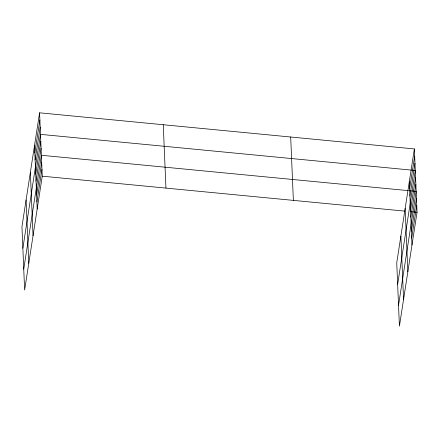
<?xml version="1.0" encoding="UTF-8"?>
<svg xmlns="http://www.w3.org/2000/svg" width="439" height="439" viewBox="0 0 439 439"><rect width="100%" height="100%" fill="white"/><g stroke="black" fill="none" stroke-linecap="round" stroke-linejoin="round"><path stroke-width="0.66" d="M39.581 112.812L21.95 226.7L24.628 290.069L42.259 176.182L39.581 112.812L414.372 148.931L417.05 212.3L399.419 326.188L396.741 262.818L414.372 148.931M34.813 152.739L39.883 119.99M35.12 159.922L40.19 127.173M22.861 248.249L40.492 134.356L415.283 170.475L397.652 284.368M35.718 174.074L40.789 141.325M36.009 181.044L41.079 148.3M23.744 269.156L41.376 155.269L408.352 190.636M36.602 194.987L41.672 162.238M36.892 201.956L41.963 169.207M409.609 188.858L414.674 156.108M409.911 196.041L414.981 163.292M410.509 210.193L415.579 177.444M410.8 217.162L415.87 184.418M398.535 305.281L416.167 191.388L409.658 190.762M411.392 231.106L416.463 198.357M411.689 238.075L416.754 205.326M42.259 176.182L404.681 211.11M410.542 211.669L417.05 212.3M409.302 181.675L411.98 245.044M405.159 208.454L407.836 271.823M400.889 236.045L403.562 299.414M290.689 137.012L293.367 200.382M163.264 124.731L165.942 188.101M34.511 145.556L37.189 208.926M30.368 172.335L33.046 235.705M26.093 199.926L28.771 263.296"/></g></svg>
